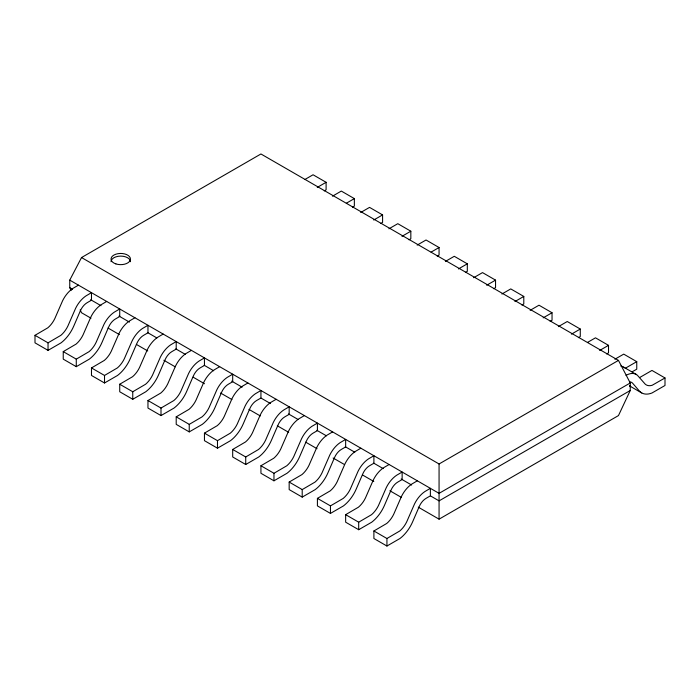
<?xml version="1.0" encoding="UTF-8"?>
<svg xmlns="http://www.w3.org/2000/svg" width="700" height="700" viewBox="0 0 700 700"><rect width="100%" height="100%" fill="white"/><g stroke="black" fill="none" stroke-linecap="round" stroke-linejoin="round"><path stroke-width="1.05" d="M71.12 290.544L69.755 287.656L69.755 280.131L81.532 257.547L260.934 153.974L618.468 360.395L630.245 382.979L630.245 390.504L618.468 415.581L439.066 519.164L418.259 507.15M78.453 285.145L72.905 288.391A20.694 11.953 -60 0 0 62.624 300.685L54.81 318.605A17.412 10.054 -60 0 1 47.828 327.81L35 335.317L35 342.842L48.038 350.368L61.066 342.842A26.635 15.382 -60 0 0 73.763 326.086L80.386 310.783A11.471 6.624 -60 0 1 87.141 302.706L91.481 300.195L91.481 292.67L85.942 295.925A20.694 11.953 -60 0 0 75.661 308.21L67.839 326.13A17.412 10.054 -60 0 1 60.865 335.335L48.038 342.842L35 335.317M305.095 179.375L313.066 174.773L326.104 182.298L326.104 189.822L324.24 190.899M106.689 301.446L101.15 304.701A20.694 11.953 -60 0 0 90.869 316.995L83.046 334.906A17.412 10.054 -60 0 1 76.072 344.111L63.245 351.619L63.245 359.144L76.274 366.669L89.311 359.144A26.635 15.382 -60 0 0 102.007 342.396L108.631 327.084A11.471 6.624 -60 0 1 115.378 319.007L119.726 316.505L119.726 308.971L114.179 312.226A20.694 11.953 -60 0 0 103.906 324.52L96.084 342.431A17.412 10.054 -60 0 1 89.11 351.636L76.274 359.144L63.245 351.619M317.249 187.416L326.104 182.298M332.447 196.192L341.311 191.074L354.349 198.607L354.349 206.133L352.485 207.2M134.934 317.756L129.386 321.002A20.694 11.953 -60 0 0 119.105 333.296L111.291 351.216A17.412 10.054 -60 0 1 104.317 360.421L91.481 367.929L91.481 375.454L104.519 382.979L117.547 375.454A26.635 15.382 -60 0 0 130.244 358.697L136.867 343.385A11.471 6.624 -60 0 1 143.623 335.317L147.963 332.806L147.963 325.281L142.424 328.527A20.694 11.953 -60 0 0 132.143 340.821L124.329 358.741A17.412 10.054 -60 0 1 117.346 367.946L104.519 375.454L91.481 367.929M346.369 203.21L354.349 198.607M360.692 212.494L369.547 207.384L382.585 214.909L382.585 222.434L380.721 223.51M163.17 334.058L157.631 337.312A20.694 11.953 -60 0 0 147.35 349.606L139.536 367.517A17.412 10.054 -60 0 1 132.554 376.723L119.726 384.23L119.726 391.755L132.755 399.28L145.793 391.755A26.635 15.382 -60 0 0 158.489 375.007L165.112 359.695A11.471 6.624 -60 0 1 171.859 351.619L176.207 349.108L176.207 341.582L170.66 344.838A20.694 11.953 -60 0 0 160.388 357.131L152.565 375.043A17.412 10.054 -60 0 1 145.591 384.248L132.755 391.755L119.726 384.23M373.73 220.019L382.585 214.909M388.938 228.804L397.793 223.685L410.83 231.21L410.83 238.735L408.966 239.811M191.415 350.368L185.867 353.614A20.694 11.953 -60 0 0 175.595 365.908L167.773 383.819A17.412 10.054 -60 0 1 160.799 393.033L147.963 400.531L147.963 408.056L161 415.581L174.037 408.056A26.635 15.382 -60 0 0 186.725 391.309L193.349 375.996A11.471 6.624 -60 0 1 200.104 367.92L204.452 365.418L204.452 357.892L198.905 361.139A20.694 11.953 -60 0 0 188.624 373.433L180.81 391.352A17.412 10.054 -60 0 1 173.827 400.558L161 408.056L147.963 400.531M401.966 236.329L410.83 231.21M417.174 245.105L426.037 239.995L439.066 247.52L439.066 255.045L437.211 256.121M219.651 366.669L214.112 369.924A20.694 11.953 -60 0 0 203.831 382.209L196.018 400.129A17.412 10.054 -60 0 1 189.035 409.334L176.207 416.841L176.207 424.366L189.245 431.891L202.274 424.366A26.635 15.382 -60 0 0 214.97 407.61L221.594 392.306A11.471 6.624 -60 0 1 228.349 384.23L232.689 381.719L232.689 374.194L227.15 377.449A20.694 11.953 -60 0 0 216.869 389.743L209.046 407.654A17.412 10.054 -60 0 1 202.072 416.859L189.245 424.366L176.207 416.841M431.095 252.123L439.066 247.52M445.419 261.415L454.274 256.296L467.311 263.821L467.311 271.346L465.448 272.422M247.896 382.979L242.358 386.225A20.694 11.953 -60 0 0 232.076 398.519L224.254 416.43A17.412 10.054 -60 0 1 217.28 425.644L204.452 433.142L204.452 440.668L217.481 448.192L230.519 440.668A26.635 15.382 -60 0 0 243.215 423.92L249.83 408.608A11.471 6.624 -60 0 1 256.585 400.531L260.934 398.029L260.934 390.504L255.386 393.75A20.694 11.953 -60 0 0 245.105 406.044L237.291 423.955A17.412 10.054 -60 0 1 230.318 433.169L217.481 440.668L204.452 433.142M458.448 268.94L467.311 263.821M473.655 277.716L482.519 272.606L495.548 280.131L495.548 287.656L493.692 288.733M276.141 399.28L270.594 402.526A20.694 11.953 -60 0 0 260.312 414.82L252.499 432.74A17.412 10.054 -60 0 1 245.525 441.945L232.689 449.452L232.689 456.977L245.726 464.502L258.755 456.977A26.635 15.382 -60 0 0 271.451 440.221L278.075 424.918A11.471 6.624 -60 0 1 284.83 416.841L289.17 414.33L289.17 406.805L283.631 410.06A20.694 11.953 -60 0 0 273.35 422.345L265.536 440.265A17.412 10.054 -60 0 1 258.554 449.47L245.726 456.977L232.689 449.452M486.692 285.241L495.548 280.131M501.9 294.026L510.755 288.908L523.793 296.433L523.793 303.957L521.929 305.034M304.377 415.581L298.839 418.836A20.694 11.953 -60 0 0 288.558 431.13L280.735 449.041A17.412 10.054 -60 0 1 273.761 458.246L260.934 465.754L260.934 473.279L273.963 480.804L287 473.279A26.635 15.382 -60 0 0 299.696 456.531L306.32 441.219A11.471 6.624 -60 0 1 313.066 433.142L317.415 430.64L317.415 423.106L311.868 426.361A20.694 11.953 -60 0 0 301.595 438.655L293.773 456.566A17.412 10.054 -60 0 1 286.799 465.771L273.963 473.279L260.934 465.754M514.938 301.551L523.793 296.433M530.145 310.328L539 305.209L552.038 312.743L552.038 320.267L550.174 321.335M332.623 431.891L327.075 435.137A20.694 11.953 -60 0 0 316.803 447.431L308.98 465.351A17.412 10.054 -60 0 1 302.006 474.556L289.17 482.064L289.17 489.589L302.207 497.114L315.245 489.589A26.635 15.382 -60 0 0 327.933 472.832L334.556 457.52A11.471 6.624 -60 0 1 341.311 449.452L345.651 446.941L345.651 439.416L340.113 442.662A20.694 11.953 -60 0 0 329.831 454.956L322.017 472.876A17.412 10.054 -60 0 1 315.035 482.081L302.207 489.589L289.17 482.064M543.174 317.852L552.038 312.743M558.381 326.629L567.245 321.519L580.274 329.044L580.274 336.569L578.41 337.645M360.859 448.192L355.32 451.448A20.694 11.953 -60 0 0 345.039 463.741L337.225 481.653A17.412 10.054 -60 0 1 330.243 490.858L317.415 498.365L317.415 505.89L330.453 513.415L343.481 505.89A26.635 15.382 -60 0 0 356.178 489.142L362.801 473.83A11.471 6.624 -60 0 1 369.547 465.754L373.896 463.242L373.896 455.718L368.358 458.972A20.694 11.953 -60 0 0 358.076 471.266L350.254 489.177A17.412 10.054 -60 0 1 343.28 498.383L330.453 505.89L317.415 498.365M571.419 334.154L580.274 329.044M587.51 342.422L595.481 337.82L608.519 345.345L608.519 352.87L606.655 353.946M389.104 464.502L383.556 467.749A20.694 11.953 -60 0 0 373.284 480.043L365.461 497.954A17.412 10.054 -60 0 1 358.488 507.168L345.651 514.666L345.651 522.191L358.689 529.716L371.726 522.191A26.635 15.382 -60 0 0 384.422 505.444L391.037 490.131A11.471 6.624 -60 0 1 397.793 482.064L402.141 479.552L402.141 472.028L396.594 475.274A20.694 11.953 -60 0 0 386.312 487.567L378.499 505.488A17.412 10.054 -60 0 1 371.525 514.692L358.689 522.191L345.651 514.666M599.655 350.464L608.519 345.345M614.863 359.24L623.726 354.13L636.755 361.655L636.755 369.18L632.1 371.866M81.532 257.547L439.066 463.977L618.468 360.395M417.349 480.804L411.801 484.059A20.694 11.953 -60 0 0 401.52 496.344L393.706 514.264A17.412 10.054 -60 0 1 386.724 523.469L373.896 530.976L373.896 538.501L386.934 546.026L399.963 538.501A26.635 15.382 -60 0 0 412.659 521.745L419.283 506.441A11.471 6.624 -60 0 1 426.037 498.365L430.377 495.854L430.377 488.329L424.839 491.584A20.694 11.953 -60 0 0 414.558 503.877L406.735 521.789A17.412 10.054 -60 0 1 399.761 530.994L386.934 538.501L373.896 530.976M625.24 368.305L636.755 361.655M630.245 382.979L439.066 493.351L69.755 280.131M639.564 377.598L651.962 370.431L665 377.956L665 385.481L651.962 393.006A26.635 15.382 -60 0 1 639.275 390.915L632.651 383.25A11.471 6.624 -60 0 0 629.729 381.876M630.245 390.504L439.066 500.876L430.544 495.95M665 377.956L652.173 385.271A17.412 10.054 -60 0 1 645.19 384.116L637.376 375.235A20.694 11.953 -60 0 0 627.095 374.806L626.028 375.375M623.56 367.106L636.589 374.631M629.633 385.954L641.742 392.945M69.755 287.656L72.599 289.293M90.589 299.679L101.01 305.699M119 316.085L129.412 322.096M147.411 332.483L156.879 337.951M175.814 348.889L185.29 354.349M204.225 365.286L213.692 370.755M231.691 381.141L242.104 387.152M261.039 398.09L270.515 403.559M288.505 413.945L297.973 419.414M316.916 430.342L326.384 435.811M345.319 446.749L354.786 452.218M373.73 463.146L383.197 468.615M401.188 479.001L411.609 485.021M90.991 318.203L81.532 312.743L80.168 309.846M108.01 328.029L119.367 334.582M136.386 344.409L147.744 350.963M163.817 360.246L175.166 366.8M193.139 377.178L204.496 383.731M220.57 393.015L231.919 399.569M248.946 409.395L260.295 415.949M277.322 425.784L288.671 432.338M305.699 442.164L317.047 448.718M333.13 458.001L344.479 464.555M362.451 474.933L373.8 481.486M389.882 490.77L401.231 497.315M439.066 463.977L439.066 519.164M386.934 538.501L386.934 546.026M358.689 522.191L358.689 529.716M330.453 505.89L330.453 513.415M302.207 489.589L302.207 497.114M273.963 473.279L273.963 480.804M245.726 456.977L245.726 464.502M217.481 440.668L217.481 448.192M189.245 424.366L189.245 431.891M161 408.056L161 415.581M132.755 391.755L132.755 399.28M104.519 375.454L104.519 382.979M76.274 359.144L76.274 366.669M48.038 342.842L48.038 350.368M111.029 261.704A9.713 5.609 0 0 1 120.732 256.104A9.713 5.609 0 0 1 130.445 261.704M620.804 366.039A20.694 11.953 -60 0 1 624.339 367.71M630.665 386.225A26.635 15.382 -60 0 1 629.659 385.875M115.876 263.9A9.713 5.609 0 0 0 130.445 259.053A9.713 5.609 0 0 0 115.876 254.196A9.713 5.609 0 0 0 115.876 263.9"/></g></svg>
